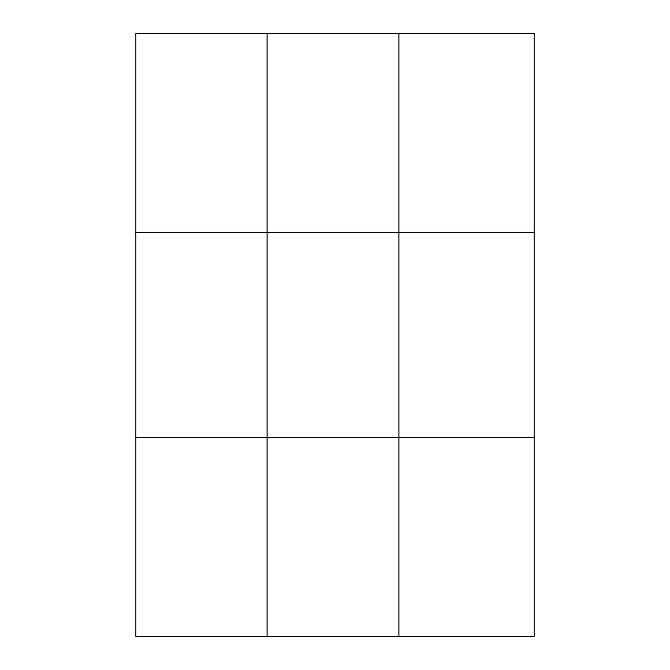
<?xml version="1.0" encoding="UTF-8"?>
<svg xmlns="http://www.w3.org/2000/svg" width="670" height="670" viewBox="0 0 670 670"><rect width="100%" height="100%" fill="white"/><g stroke="black" fill="none" stroke-linecap="round" stroke-linejoin="round"><path stroke-width="1" d="M267.204 636.5L267.204 33.5M398.809 636.5L398.809 33.5M135.608 232.49L534.392 232.49M135.608 437.51L534.392 437.51M534.392 33.5L534.392 636.5L135.608 636.5L135.608 33.5L534.392 33.5"/></g></svg>
